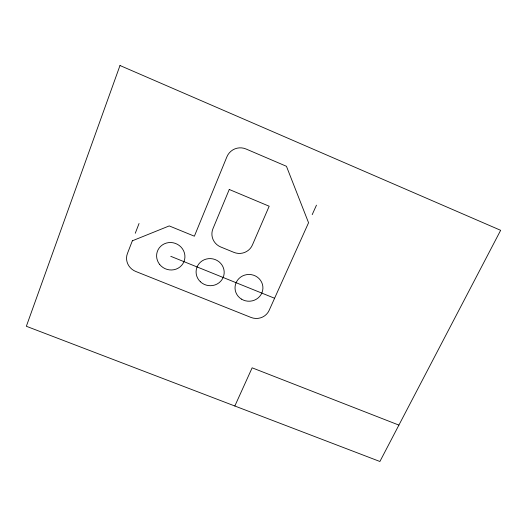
<?xml version="1.0" encoding="UTF-8"?>
<svg xmlns="http://www.w3.org/2000/svg" width="527" height="527" viewBox="0 0 527 527"><rect width="100%" height="100%" fill="white"/><g stroke="black" fill="none" stroke-linecap="round" stroke-linejoin="round"><path stroke-width="0.79" d="M135.268 233.263L139.049 223.501M312.195 214.66L316.463 205.161M234.831 406.007L252.137 367.82L398.899 425.098M170.768 256.32L274.593 298.262M119.991 65.513L26.35 326.272L379.895 461.487L500.65 230.312L119.991 65.513M132.349 240.799L127.415 253.553A14.308 13.577 25.7 0 0 135.775 271.471L251.004 317.445A13.854 13.201 -1.5 0 0 269.113 310.436L308.558 222.743L286.451 166.295L246.063 149.009A14.736 14.611 67.4 0 0 226.867 156.875L194.377 236.201L169.233 225.918L132.349 240.799M229.258 189.47L212.934 228.764A14.269 13.939 12.6 0 0 220.767 246.998L233.869 252.361A14.222 13.893 6.1 0 0 252.4 245.009L269.178 206.222L229.258 189.47M241.452 299.112A13.952 13.386 0.4 0 0 262.914 288.473A13.952 13.386 0.4 0 0 242.572 275.95A13.952 13.386 0.4 0 0 241.452 299.112M200.359 281.747A14.077 13.537 11.4 0 0 223.771 275.654A14.077 13.537 11.4 0 0 206.281 259.06A14.077 13.537 11.4 0 0 200.359 281.747M159.688 264.488A14.249 13.649 22.1 0 0 183.956 261.649A14.249 13.649 22.1 0 0 168.653 242.611A14.249 13.649 22.1 0 0 159.688 264.488"/></g></svg>
